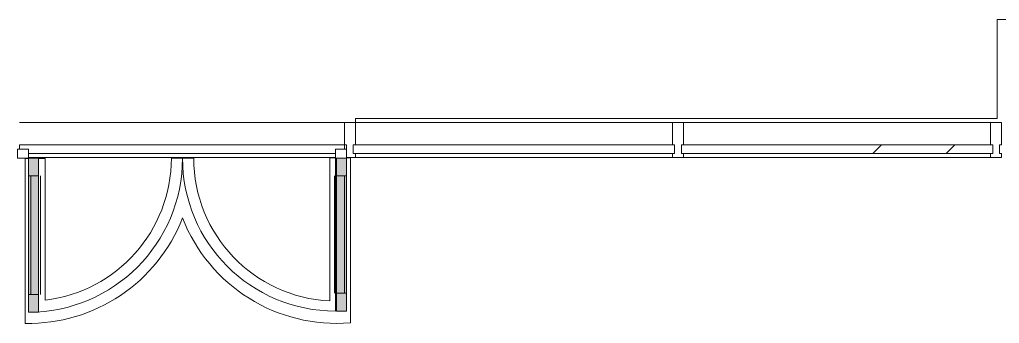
# Model space of a CAD drawing. Header units: millimetres. Extents: x -3917 to 185442, y -8553 to 29000.
# Drawn here: x 159582 to 163972, y 12640 to 14000 of the extents above; entities that cross this region are included whole.
import ezdxf

# ---------------------------------------------------------------- set-up
doc = ezdxf.new("R2010")
doc.units = ezdxf.units.MM
for name, color, linetype, lineweight, true_color in [('A-DETL-GENF-2', 7, 'Continuous', 5, 0xe2e2e2), ('A-DETL-GENF-3', 7, 'Continuous', 5, 0xaaaaaa), ('A-DOOR-1', 7, 'Continuous', 5, 0xaaaaaa), ('A-FLOR-2', 7, 'Continuous', 5, 0xaaaaaa)]:
    doc.layers.add(name, color=color, linetype=linetype, lineweight=lineweight, true_color=true_color)
doc.layers.add('A-GLAZ-CURT-3', color=7, linetype='Continuous', lineweight=5)
doc.layers.add('A-GLAZ-CWMG-4', color=7, linetype='Continuous', lineweight=5)

# ---------------------------------------------------------------- blocks, each defined once
blk = doc.blocks.new('Прямоугольный импост - Импост структурный с накладкой - 160мм Темный-V249-2_10_1_птичка')
at = {"layer": 'A-GLAZ-CWMG-4'}
for p, q in [((-50, 0), (-50, 17)), ((-50, 17), (0, 17)), ((-40, 0), (-50, 0)), ((-40, -40), (-40, 0)), ((0, 0), (-10, 0)), ((-10, 0), (-10, -40)), ((0, 17), (0, 0)), ((-50, -140), (-50, -40)), ((-50, -40), (-40, -40)), ((-10, -40), (0, -40)), ((0, -40), (0, -140)), ((0, -140), (-50, -140))]:
    blk.add_line(p, q, dxfattribs=at)
blk = doc.blocks.new('Дверь_Витражная_остекление_ - ВВ-22-32429667-2_10_1_птичка')
at = {"layer": 'A-DETL-GENF-2'}
for points in [[(-642.5, -710), (-642.5, -20), (-687.5, -20), (-687.5, -710)], [(737.5, -705), (737.5, -20), (692.5, -20), (692.5, -705)]]:
    blk.add_hatch(color=256, dxfattribs=at).paths.add_polyline_path(points)
at = {"layer": 'A-DETL-GENF-3'}
for p, q in [((-642.5, -20), (-687.5, -20)), ((-687.5, -710), (-687.5, -20)), ((-642.5, -20), (-687.5, -20)), ((-687.5, -20), (-687.5, -710)), ((-642.5, -710), (-642.5, -20)), ((-642.5, -710), (-642.5, -20)), ((692.5, -705), (692.5, -20)), ((692.5, -20), (692.5, -705)), ((737.5, -705), (737.5, -20)), ((737.5, -705), (737.5, -20)), ((-687.5, -100), (-642.5, -100)), ((-677.5, -630), (-677.5, -100)), ((-633.5, -630), (-633.5, -100)), ((683.5, -625), (683.5, -100)), ((737.5, -100), (692.5, -100)), ((727.5, -625), (727.5, -100)), ((-687.5, -630), (-642.5, -630)), ((737.5, -625), (692.5, -625)), ((-687.5, -710), (-642.5, -710)), ((-687.5, -710), (-642.5, -710)), ((737.5, -705), (692.5, -705)), ((692.5, -705), (737.5, -705))]:
    blk.add_line(p, q, dxfattribs=at)
at = {"layer": 'A-DOOR-1'}
for p, q in [((-737.5, 20), (-687.5, 20)), ((-737.5, -20), (-737.5, 20)), ((-687.5, 20), (-687.5, -20)), ((687.5, 20), (737.5, 20)), ((687.5, -20), (687.5, 20)), ((737.5, 20), (737.5, -20)), ((-687.5, -20), (-737.5, -20)), ((-687.5, -710), (-687.5, -20)), ((687.5, -705), (687.5, -20)), ((737.5, -20), (687.5, -20))]:
    blk.add_line(p, q, dxfattribs=at)
for centre, radius, start, end in [((-687.5, -20), 690, 270, 0), ((687.5, -20), 685, 180, 270)]:
    blk.add_arc(centre, radius, start, end, dxfattribs=at)
blk = doc.blocks.new('Системная панель - Стекло - 40мм-32427251-2_10_1_птичка')
at = {"layer": 'A-GLAZ-CURT-3'}
h = blk.add_hatch(dxfattribs=at)
h.set_pattern_fill('FP_231', color=256, style=0, pattern_type=2)
h.set_pattern_definition([(45, (-105312.5, -12900), (-1414.214, 1414.214), [1000, -3000]), (45, (-106312.5, -13400), (-1414.214, 1414.214), [3000, -1000]), (45, (-104312.5, -13900), (-1414.214, 1414.214), [1000, -3000])])
h.paths.add_polyline_path([(-697.5, 0), (697.5, 0), (697.5, 40), (-697.5, 40)])
for p, q in [((697.5, 40), (-697.5, 40)), ((-697.5, 40), (-697.5, 0)), ((697.5, 0), (697.5, 40)), ((-697.5, 0), (697.5, 0))]:
    blk.add_line(p, q, dxfattribs=at)
blk = doc.blocks.new('Прямоугольный импост - Импост структурный с накладкой - 160мм Темный-32427249-2_10_1_птичка')
at = {"layer": 'A-GLAZ-CWMG-4'}
for p, q in [((105500, 13540), (104125, 13540)), ((105500, 13383), (104125, 13383))]:
    blk.add_line(p, q, dxfattribs=at)
blk = doc.blocks.new('Прямоугольный импост - Импост структурный с накладкой - 160мм Темный-32427025-2_10_1_птичка')
at = {"layer": 'A-GLAZ-CWMG-4'}
for p, q in [((102605, 13540), (101150, 13540)), ((101150, 13420), (101150, 13440)), ((102605, 13440), (101150, 13440)), ((102605, 13440), (102605, 13420)), ((102565, 13400), (101190, 13400)), ((102565, 13383), (101190, 13383))]:
    blk.add_line(p, q, dxfattribs=at)
blk = doc.blocks.new('Системная панель - Стекло - 40мм-32427252-2_10_1_птичка')
at = {"layer": 'A-GLAZ-CURT-3'}
for p, q in [((720, 40), (-720, 40)), ((-720, 40), (-720, 0)), ((-720, 0), (720, 0)), ((720, 0), (720, 40))]:
    blk.add_line(p, q, dxfattribs=at)
blk = doc.blocks.new('Прямоугольный импост - Импост структурный с накладкой - 160мм Темный-32427244-2_10_1_птичка')
at = {"layer": 'A-GLAZ-CWMG-4'}
for p, q in [((-15, 17), (25, 17)), ((25, 0), (15, 0)), ((15, 0), (15, -40)), ((25, 17), (25, 0)), ((-25, -140), (-25, -40)), ((-25, -40), (-15, -40)), ((-15, -40), (-15, -20)), ((15, -40), (25, -40)), ((25, -40), (25, -140)), ((25, -140), (-25, -140))]:
    blk.add_line(p, q, dxfattribs=at)
blk = doc.blocks.new('Прямоугольный импост - Импост структурный с накладкой - 160мм Темный-32427250-2_10_1_птичка')
at = {"layer": 'A-GLAZ-CWMG-4'}
for p, q in [((104075, 13540), (102655, 13540)), ((104075, 13383), (102655, 13383))]:
    blk.add_line(p, q, dxfattribs=at)
blk = doc.blocks.new('Прямоугольный импост - Импост структурный с накладкой - 160мм Темный-V251-2_10_1_птичка')
at = {"layer": 'A-GLAZ-CWMG-4'}
for p, q in [((-25, 0), (-25, 17)), ((-25, 17), (25, 17)), ((-15, 0), (-25, 0)), ((-15, -40), (-15, 0)), ((25, 0), (15, 0)), ((15, 0), (15, -40)), ((25, 17), (25, 0)), ((-25, -140), (-25, -40)), ((-25, -40), (-15, -40)), ((15, -40), (25, -40)), ((25, -40), (25, -140)), ((25, -140), (-25, -140))]:
    blk.add_line(p, q, dxfattribs=at)

msp = doc.modelspace()

# ---------------------------------------------------------------- linework, layer by layer
at = {"layer": 'A-FLOR-2'}
for p, q in [((163961.5, 13557), (163961.5, 14000)), ((163961.5, 14000), (167971.5, 14000)), ((161086.5, 13540), (161086.5, 13557)), ((161086.5, 13557), (163961.5, 13557)), ((159621.5, 13378.5), (159606.6, 13378.5)), ((159606.6, 13378.5), (159606.6, 12640.2)), ((159695.9, 13378.5), (159666.5, 13378.5)), ((159695.9, 12744.3), (159695.9, 13378.5)), ((160361.5, 13380), (160261.5, 13380)), ((160996.5, 13381.5), (160971.8, 13381.5)), ((160971.8, 13381.5), (160971.8, 12740.7)), ((161064.1, 13381.5), (161046.5, 13381.5)), ((161064.1, 12642.7), (161064.1, 13381.5))]:
    msp.add_line(p, q, dxfattribs=at)
for centre, radius, start, end in [((159621.5, 13380), 640, 276.674, 0), ((161001.5, 13380), 640, 180, 267.3351), ((159621.5, 13380), 740, 268.8417, 338.8172), ((161001.5, 13380), 740, 201.1828, 274.8535)]:
    msp.add_arc(centre, radius, start, end, dxfattribs=at)

# ---------------------------------------------------------------- block references
at = {"layer": 'A-DOOR-1'}
msp.add_blockref('Дверь_Витражная_остекление_ - ВВ-22-32429667-2_10_1_птичка', (160309, 13400), dxfattribs=at)
at = {"layer": 'A-GLAZ-CURT-3'}
for name, p in [('Системная панель - Стекло - 40мм-32427252-2_10_1_птичка', (161796.5, 13400)), ('Системная панель - Стекло - 40мм-32427251-2_10_1_птичка', (163244, 13400))]:
    msp.add_blockref(name, p, dxfattribs=at)
at = {"layer": 'A-GLAZ-CWMG-4'}
for name in ['Прямоугольный импост - Импост структурный с накладкой - 160мм Темный-32427025-2_10_1_птичка', 'Прямоугольный импост - Импост структурный с накладкой - 160мм Темный-32427250-2_10_1_птичка', 'Прямоугольный импост - Импост структурный с накладкой - 160мм Темный-32427249-2_10_1_птичка']:
    msp.add_blockref(name, (58431.5, 0), dxfattribs=at)
at = {"layer": 'A-GLAZ-CWMG-4', "extrusion": (0, 0, -1), "rotation": 180}
for name, p in [('Прямоугольный импост - Импост структурный с накладкой - 160мм Темный-32427244-2_10_1_птичка', (-161061.5, 13400)), ('Прямоугольный импост - Импост структурный с накладкой - 160мм Темный-V251-2_10_1_птичка', (-162531.5, 13400)), ('Прямоугольный импост - Импост структурный с накладкой - 160мм Темный-V249-2_10_1_птичка', (-163981.5, 13400))]:
    msp.add_blockref(name, p, dxfattribs=at)

doc.saveas('drawing.dxf')
